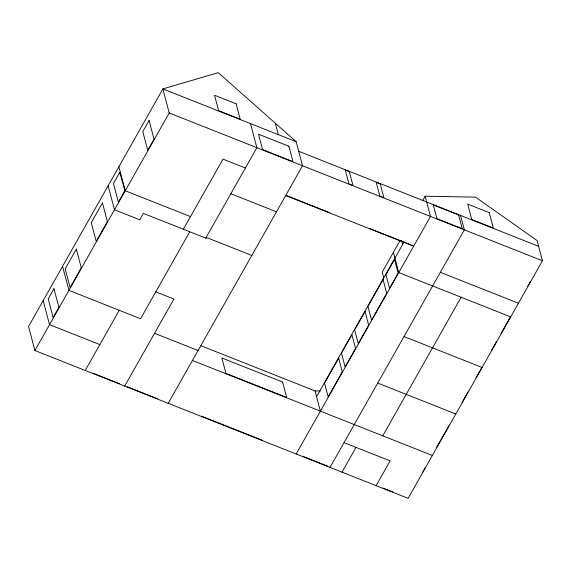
<?xml version="1.0" encoding="UTF-8"?>
<svg xmlns="http://www.w3.org/2000/svg" width="571" height="571" viewBox="0 0 571 571"><rect width="100%" height="100%" fill="white"/><g stroke="black" fill="none" stroke-linecap="round" stroke-linejoin="round"><path stroke-width="0.86" d="M422.519 200.842L425.138 196.21L475.507 197.138L537.104 240.548L542.45 260.783L408.129 498.333L34.902 350.53L169.223 112.972L162.871 88.926L218.25 72.667L296.163 141.715L302.523 165.761L168.202 403.319M85.236 370.465L119.26 310.296M183.362 229.228L223.004 159.123L245.402 167.988M189.765 231.762L140.587 318.739L68.927 290.361L62.574 266.314M108.126 185.746L114.478 209.793L139.702 219.785L143.328 213.376L205.76 238.093L256.879 147.689L250.526 123.643M124.692 386.089L173.934 298.997L155.804 291.824M399.843 240.941L382.235 272.082L383.762 277.863M316.57 396.695L404.061 241.961M296.163 453.995L430.484 216.438L425.138 196.21M330.017 467.399L464.337 229.849L460.519 215.395M342.015 472.153L356.026 447.378M382.763 435.844L461.118 297.255M376.139 485.664L390.15 460.89L344.027 442.625M422.597 472.224L425.245 467.535M436.53 447.571L449.191 425.188M462.06 402.427L467.892 392.113M475.993 377.781L481.189 368.588M491.481 350.387L496.256 341.95M500.974 333.6L510.11 317.447M527.775 286.207L530.395 281.574M205.76 238.093L207.765 238.014L251.804 255.458M201.113 345.798L315.042 390.914L320.345 391.014M296.171 141.715L162.871 88.926L28.55 326.484L34.902 350.53M298.704 151.315L538.631 246.329M169.223 112.972L542.45 260.783M286.728 195.617L329.781 212.669M369.366 228.343L412.419 245.394M285.686 195.532L413.647 246.208M440.334 272.303L518.447 303.237M230.848 193.726L276.492 211.798M510.717 316.898L398.751 272.56L393.405 252.325M190.507 216.602L125.242 190.757L118.889 166.711M404.004 336.555L482.117 367.488M377.702 383.077L455.808 414.011M154.541 333.286L198.051 350.515M192.427 360.472L432.354 455.487M99.861 344.599L49.527 324.663L43.175 300.617M92.766 373.084L119.46 383.655M127.247 386.738L157.539 398.729M201.684 416.216L262.467 440.284M302.601 456.215L327.925 466.25M383.227 488.148L392.812 491.945M401.57 240.312L402.655 244.445M275.336 123.257L278.348 134.663M315.042 390.914L320.388 411.149M53.967 288.698L48.207 298.89L53.139 317.562L58.899 307.362L53.967 288.698M76.343 249.127L65.18 268.877L70.112 287.541L81.275 267.792L76.343 249.127M102.445 202.962L91.281 222.711L96.214 241.376L107.377 221.634L102.445 202.962M119.746 172.363L113.451 183.491L118.39 202.163L124.942 190.571L119.746 172.363M149.088 120.474L142.807 131.587L147.739 150.252L154.02 139.138L149.088 120.474M338.646 358.188L324.542 383.127L328.168 396.859L342.272 371.914L338.646 358.188M351.893 334.749L341.494 353.142L345.12 366.868L355.519 348.481L351.893 334.749M365.047 311.495L354.648 329.881L358.274 343.606L368.673 325.22L365.047 311.495M383.084 279.59L367.924 306.399L371.55 320.131L386.71 293.316L383.084 279.59M394.525 259.355L385.917 274.58L389.543 288.305L398.151 273.088L394.525 259.355M236.13 103.815L214.56 95.271L218.629 110.646L240.198 119.189L236.13 103.815M489.261 212.648L467.692 204.104L471.753 219.485L493.323 228.022L489.261 212.648M288.912 146.247L258.52 134.206L262.581 149.588L292.973 161.622L288.912 146.247M349.345 171.693L345.291 170.087L348.917 183.812L352.971 185.418L349.345 171.693M380.265 183.941L376.218 182.335L379.843 196.06L383.89 197.666L380.265 183.941M458.62 214.967L433.289 204.939L436.915 218.664L462.246 228.693L458.62 214.967M282.631 382.063L221.848 357.996L225.909 373.37L286.692 397.437L282.631 382.063"/></g></svg>
